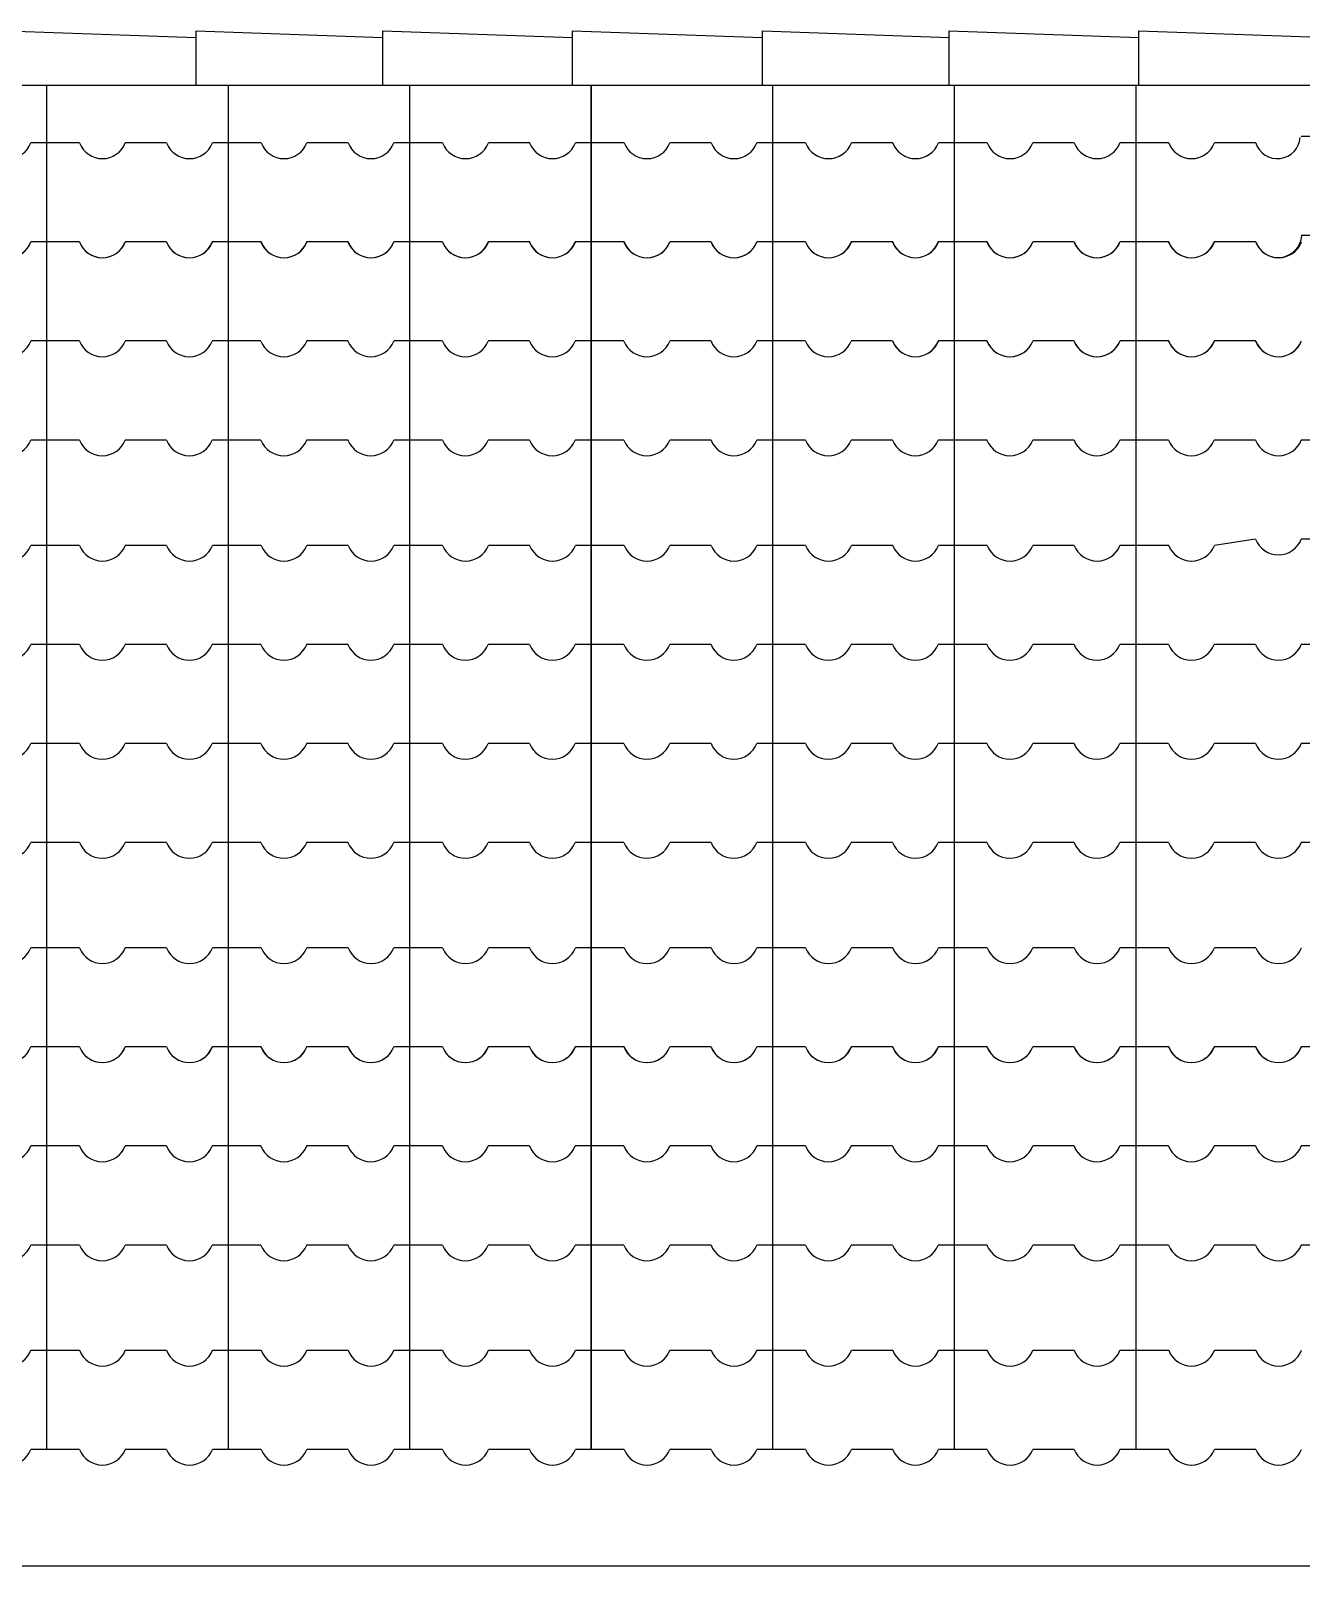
# Model space of a CAD drawing. Extents: x 359 to 444.1, y -24.8 to 1.
# Drawn here: x 410.798 to 412.338, y -20.991 to -19.131 of the extents above; entities that cross this region are included whole.
import ezdxf

# ---------------------------------------------------------------- set-up
doc = ezdxf.new("R2010")
doc.units = 0
doc.header["$LTSCALE"] = 20
for name, color, linetype in [('CORTE', 244, 'CONTINUOUS'), ('JANELA', 5, 'CONTINUOUS'), ('VISTAL', 30, 'CONTINUOUS'), ('VISTAP', 244, 'CONTINUOUS')]:
    doc.layers.add(name, color=color, linetype=linetype)

msp = doc.modelspace()

# ---------------------------------------------------------------- linework, layer by layer
at = {"layer": 'CORTE', "color": 1, "linetype": 'CONTINUOUS'}
for p, q in [((410.8168, -19.1971), (410.8168, -19.3869)), ((411.0368, -19.1971), (411.0368, -19.3869)), ((411.2568, -19.1971), (411.2568, -19.3869)), ((411.4768, -19.1971), (411.4768, -19.3869)), ((411.6968, -19.1971), (411.6968, -19.3869)), ((411.9168, -19.1971), (411.9168, -19.6269)), ((412.1368, -19.1971), (412.1368, -19.6269)), ((412.1368, -19.1971), (412.1368, -19.6269)), ((410.817, -19.2669), (410.7977, -19.2669)), ((410.8568, -19.2669), (410.817, -19.2669)), ((410.9623, -19.2669), (410.9122, -19.2669)), ((411.037, -19.2669), (411.0177, -19.2669)), ((411.037, -19.2669), (411.0177, -19.2669)), ((411.0768, -19.2669), (411.037, -19.2669)), ((411.0768, -19.2669), (411.037, -19.2669)), ((411.1823, -19.2669), (411.1322, -19.2669)), ((411.257, -19.2669), (411.2377, -19.2669)), ((411.2968, -19.2669), (411.257, -19.2669)), ((411.4023, -19.2669), (411.3522, -19.2669)), ((411.477, -19.2669), (411.4577, -19.2669)), ((411.5168, -19.2669), (411.477, -19.2669)), ((411.5168, -19.2669), (411.477, -19.2669)), ((411.5168, -19.2669), (411.477, -19.2669)), ((411.6223, -19.2669), (411.5722, -19.2669)), ((411.697, -19.2669), (411.6777, -19.2669)), ((411.7368, -19.2669), (411.697, -19.2669)), ((411.8423, -19.2669), (411.7922, -19.2669)), ((411.917, -19.2669), (411.8977, -19.2669)), ((411.9568, -19.2669), (411.917, -19.2669)), ((412.0623, -19.2669), (412.0122, -19.2669)), ((412.137, -19.2669), (412.1177, -19.2669)), ((412.1768, -19.2669), (412.137, -19.2669)), ((412.2823, -19.2669), (412.2322, -19.2669)), ((412.3568, -19.2593), (412.3375, -19.2593)), ((412.3568, -19.3793), (412.3375, -19.3793)), ((410.8168, -19.3869), (410.7975, -19.3869)), ((410.817, -19.3869), (410.7977, -19.3869)), ((410.8566, -19.3869), (410.8168, -19.3869)), ((410.8168, -19.3869), (410.8168, -19.8745)), ((410.8568, -19.3869), (410.817, -19.3869)), ((410.9622, -19.3869), (410.912, -19.3869)), ((410.9623, -19.3869), (410.9122, -19.3869)), ((411.0368, -19.3869), (411.0175, -19.3869)), ((411.0368, -19.3869), (411.0175, -19.3869)), ((411.037, -19.3869), (411.0177, -19.3869)), ((411.037, -19.3869), (411.0177, -19.3869)), ((411.0766, -19.3869), (411.0368, -19.3869)), ((411.0766, -19.3869), (411.0368, -19.3869)), ((411.0368, -19.3869), (411.0368, -19.8745)), ((411.0368, -19.3869), (411.0368, -19.8745)), ((411.0768, -19.3869), (411.037, -19.3869)), ((411.0768, -19.3869), (411.037, -19.3869)), ((411.1822, -19.3869), (411.132, -19.3869)), ((411.1823, -19.3869), (411.1322, -19.3869)), ((411.2568, -19.3869), (411.2375, -19.3869)), ((411.257, -19.3869), (411.2377, -19.3869)), ((411.2966, -19.3869), (411.2568, -19.3869)), ((411.2568, -19.3869), (411.2568, -19.8745)), ((411.2968, -19.3869), (411.257, -19.3869)), ((411.4022, -19.3869), (411.352, -19.3869)), ((411.4023, -19.3869), (411.3522, -19.3869)), ((411.4768, -19.3869), (411.4575, -19.3869)), ((411.477, -19.3869), (411.4577, -19.3869)), ((411.5166, -19.3869), (411.4768, -19.3869)), ((411.5168, -19.3869), (411.4768, -19.3869)), ((411.4768, -19.3869), (411.4768, -19.7469)), ((411.5166, -19.3869), (411.4768, -19.3869)), ((411.5166, -19.3869), (411.4768, -19.3869)), ((411.4768, -19.3869), (411.4768, -19.8745)), ((411.4768, -19.3869), (411.4768, -19.8745)), ((411.4768, -19.3869), (411.4768, -19.8745)), ((411.5168, -19.3869), (411.477, -19.3869)), ((411.5168, -19.3869), (411.477, -19.3869)), ((411.6222, -19.3869), (411.572, -19.3869)), ((411.6223, -19.3869), (411.5722, -19.3869)), ((411.6968, -19.3869), (411.6775, -19.3869)), ((411.697, -19.3869), (411.6777, -19.3869)), ((411.7366, -19.3869), (411.6968, -19.3869)), ((411.6968, -19.3869), (411.6968, -19.8745)), ((411.7368, -19.3869), (411.697, -19.3869)), ((411.8422, -19.3869), (411.792, -19.3869)), ((411.8423, -19.3869), (411.7922, -19.3869)), ((411.9168, -19.3869), (411.8975, -19.3869)), ((411.917, -19.3869), (411.8977, -19.3869)), ((411.9566, -19.3869), (411.9168, -19.3869)), ((411.9168, -19.3869), (411.9168, -19.8745)), ((411.9568, -19.3869), (411.917, -19.3869)), ((412.0622, -19.3869), (412.012, -19.3869)), ((412.0623, -19.3869), (412.0122, -19.3869)), ((412.1368, -19.3869), (412.1175, -19.3869)), ((412.137, -19.3869), (412.1177, -19.3869)), ((412.1766, -19.3869), (412.1368, -19.3869)), ((412.1368, -19.3869), (412.1368, -19.8745)), ((412.1768, -19.3869), (412.137, -19.3869)), ((412.2822, -19.3869), (412.232, -19.3869)), ((412.2823, -19.3869), (412.2322, -19.3869)), ((410.8168, -19.5069), (410.7975, -19.5069)), ((410.8566, -19.5069), (410.8168, -19.5069)), ((410.9622, -19.5069), (410.912, -19.5069)), ((411.0368, -19.5069), (411.0175, -19.5069)), ((411.0368, -19.5069), (411.0175, -19.5069)), ((411.0766, -19.5069), (411.0368, -19.5069)), ((411.0766, -19.5069), (411.0368, -19.5069)), ((411.1822, -19.5069), (411.132, -19.5069)), ((411.2568, -19.5069), (411.2375, -19.5069)), ((411.2966, -19.5069), (411.2568, -19.5069)), ((411.4022, -19.5069), (411.352, -19.5069)), ((411.4768, -19.5069), (411.4575, -19.5069)), ((411.5166, -19.5069), (411.4768, -19.5069)), ((411.5166, -19.5069), (411.4768, -19.5069)), ((411.6222, -19.5069), (411.572, -19.5069)), ((411.6968, -19.5069), (411.6775, -19.5069)), ((411.7366, -19.5069), (411.6968, -19.5069)), ((411.8422, -19.5069), (411.792, -19.5069)), ((411.9168, -19.5069), (411.8975, -19.5069)), ((411.917, -19.5069), (411.8977, -19.5069)), ((411.9566, -19.5069), (411.9168, -19.5069)), ((411.9568, -19.5069), (411.917, -19.5069)), ((412.0622, -19.5069), (412.012, -19.5069)), ((412.0623, -19.5069), (412.0122, -19.5069)), ((412.1368, -19.5069), (412.1175, -19.5069)), ((412.137, -19.5069), (412.1177, -19.5069)), ((412.137, -19.5069), (412.1177, -19.5069)), ((412.1766, -19.5069), (412.1368, -19.5069)), ((412.1768, -19.5069), (412.137, -19.5069)), ((412.1768, -19.5069), (412.137, -19.5069)), ((412.2822, -19.5069), (412.232, -19.5069)), ((412.2823, -19.5069), (412.2322, -19.5069)), ((410.8168, -19.6269), (410.7975, -19.6269)), ((410.8566, -19.6269), (410.8168, -19.6269)), ((410.9622, -19.6269), (410.912, -19.6269)), ((411.0368, -19.6269), (411.0175, -19.6269)), ((411.0368, -19.6269), (411.0175, -19.6269)), ((411.0766, -19.6269), (411.0368, -19.6269)), ((411.0766, -19.6269), (411.0368, -19.6269)), ((411.1822, -19.6269), (411.132, -19.6269)), ((411.2568, -19.6269), (411.2375, -19.6269)), ((411.2966, -19.6269), (411.2568, -19.6269)), ((411.4022, -19.6269), (411.352, -19.6269)), ((411.4768, -19.6269), (411.4575, -19.6269)), ((411.5166, -19.6269), (411.4768, -19.6269)), ((411.5166, -19.6269), (411.4768, -19.6269)), ((411.6222, -19.6269), (411.572, -19.6269)), ((411.6968, -19.6269), (411.6775, -19.6269)), ((411.7366, -19.6269), (411.6968, -19.6269)), ((411.8422, -19.6269), (411.792, -19.6269)), ((411.9168, -19.6269), (411.8975, -19.6269)), ((411.9168, -19.6269), (411.8975, -19.6269)), ((411.9168, -19.6269), (411.8975, -19.6269)), ((411.9566, -19.6269), (411.9168, -19.6269)), ((411.9566, -19.6269), (411.9168, -19.6269)), ((411.9566, -19.6269), (411.9168, -19.6269)), ((412.0622, -19.6269), (412.012, -19.6269)), ((412.0622, -19.6269), (412.012, -19.6269)), ((412.0622, -19.6269), (412.012, -19.6269)), ((412.1368, -19.6269), (412.1175, -19.6269)), ((412.1368, -19.6269), (412.1175, -19.6269)), ((412.1368, -19.6269), (412.1175, -19.6269)), ((412.1368, -19.6269), (412.1175, -19.6269)), ((412.1368, -19.6269), (412.1175, -19.6269)), ((412.1766, -19.6269), (412.1368, -19.6269)), ((412.1766, -19.6269), (412.1368, -19.6269)), ((412.1766, -19.6269), (412.1368, -19.6269)), ((412.1766, -19.6269), (412.1368, -19.6269)), ((412.1766, -19.6269), (412.1368, -19.6269)), ((412.2822, -19.6269), (412.232, -19.6269)), ((412.2822, -19.6269), (412.232, -19.6269)), ((412.2822, -19.6269), (412.232, -19.6269)), ((412.3568, -19.6269), (412.3375, -19.6269)), ((412.3568, -19.6269), (412.3375, -19.6269)), ((411.9168, -19.6427), (411.9168, -20.3622)), ((412.1368, -19.641), (412.1368, -20.3622)), ((410.817, -19.7545), (410.7977, -19.7545)), ((410.8168, -19.7491), (410.8168, -20.3622)), ((410.8568, -19.7545), (410.817, -19.7545)), ((410.9623, -19.7545), (410.9122, -19.7545)), ((411.037, -19.7545), (411.0177, -19.7545)), ((411.037, -19.7545), (411.0177, -19.7545)), ((411.0768, -19.7545), (411.037, -19.7545)), ((411.0768, -19.7545), (411.037, -19.7545)), ((411.1823, -19.7545), (411.1322, -19.7545)), ((411.257, -19.7545), (411.2377, -19.7545)), ((411.2568, -19.7491), (411.2568, -20.3622)), ((411.2968, -19.7545), (411.257, -19.7545)), ((411.4023, -19.7545), (411.3522, -19.7545)), ((411.477, -19.7545), (411.4577, -19.7545)), ((411.5168, -19.7545), (411.477, -19.7545)), ((411.5168, -19.7545), (411.477, -19.7545)), ((411.6223, -19.7545), (411.5722, -19.7545)), ((411.697, -19.7545), (411.6777, -19.7545)), ((411.6968, -19.7527), (411.6968, -20.3622)), ((411.7368, -19.7545), (411.697, -19.7545)), ((411.8423, -19.7545), (411.7922, -19.7545)), ((411.917, -19.7545), (411.8977, -19.7545)), ((411.9568, -19.7545), (411.917, -19.7545)), ((412.0623, -19.7545), (412.0122, -19.7545)), ((412.137, -19.7545), (412.1177, -19.7545)), ((412.1768, -19.7545), (412.137, -19.7545)), ((412.3568, -19.7469), (412.3375, -19.7469)), ((411.0368, -19.8573), (411.0368, -20.3622)), ((411.4768, -19.8573), (411.4768, -20.3622)), ((411.4768, -19.8625), (411.4768, -20.2345)), ((410.8168, -19.8745), (410.7975, -19.8745)), ((410.8168, -19.8745), (410.7975, -19.8745)), ((410.8566, -19.8745), (410.8168, -19.8745)), ((410.8566, -19.8745), (410.8168, -19.8745)), ((410.9622, -19.8745), (410.912, -19.8745)), ((410.9622, -19.8745), (410.912, -19.8745)), ((411.0368, -19.8745), (411.0175, -19.8745)), ((411.0368, -19.8745), (411.0175, -19.8745)), ((411.0368, -19.8745), (411.0175, -19.8745)), ((411.0368, -19.8745), (411.0175, -19.8745)), ((411.0766, -19.8745), (411.0368, -19.8745)), ((411.0766, -19.8745), (411.0368, -19.8745)), ((411.0766, -19.8745), (411.0368, -19.8745)), ((411.0766, -19.8745), (411.0368, -19.8745)), ((411.1822, -19.8745), (411.132, -19.8745)), ((411.1822, -19.8745), (411.132, -19.8745)), ((411.2568, -19.8745), (411.2375, -19.8745)), ((411.2568, -19.8745), (411.2375, -19.8745)), ((411.2966, -19.8745), (411.2568, -19.8745)), ((411.2966, -19.8745), (411.2568, -19.8745)), ((411.4022, -19.8745), (411.352, -19.8745)), ((411.4022, -19.8745), (411.352, -19.8745)), ((411.4768, -19.8745), (411.4575, -19.8745)), ((411.4768, -19.8745), (411.4575, -19.8745)), ((411.5166, -19.8745), (411.4768, -19.8745)), ((411.5166, -19.8745), (411.4768, -19.8745)), ((411.4768, -19.8745), (411.4768, -20.3622)), ((411.5166, -19.8745), (411.4768, -19.8745)), ((411.5166, -19.8745), (411.4768, -19.8745)), ((411.5166, -19.8745), (411.4768, -19.8745)), ((411.5166, -19.8745), (411.4768, -19.8745)), ((411.6222, -19.8745), (411.572, -19.8745)), ((411.6222, -19.8745), (411.572, -19.8745)), ((411.6968, -19.8745), (411.6775, -19.8745)), ((411.6968, -19.8745), (411.6775, -19.8745)), ((411.7366, -19.8745), (411.6968, -19.8745)), ((411.7366, -19.8745), (411.6968, -19.8745)), ((411.8422, -19.8745), (411.792, -19.8745)), ((411.8422, -19.8745), (411.792, -19.8745)), ((411.9168, -19.8745), (411.8975, -19.8745)), ((411.9168, -19.8745), (411.8975, -19.8745)), ((411.9566, -19.8745), (411.9168, -19.8745)), ((411.9566, -19.8745), (411.9168, -19.8745)), ((412.0622, -19.8745), (412.012, -19.8745)), ((412.0622, -19.8745), (412.012, -19.8745)), ((412.1368, -19.8745), (412.1175, -19.8745)), ((412.1368, -19.8745), (412.1175, -19.8745)), ((412.1766, -19.8745), (412.1368, -19.8745)), ((412.1766, -19.8745), (412.1368, -19.8745)), ((412.2822, -19.8745), (412.232, -19.8745)), ((412.2822, -19.8745), (412.232, -19.8745)), ((412.3568, -19.8745), (412.3375, -19.8745)), ((412.3568, -19.8745), (412.3375, -19.8745)), ((410.8168, -19.9945), (410.7975, -19.9945)), ((410.8566, -19.9945), (410.8168, -19.9945)), ((410.9622, -19.9945), (410.912, -19.9945)), ((411.0368, -19.9945), (411.0175, -19.9945)), ((411.0368, -19.9945), (411.0175, -19.9945)), ((411.0766, -19.9945), (411.0368, -19.9945)), ((411.0766, -19.9945), (411.0368, -19.9945)), ((411.1822, -19.9945), (411.132, -19.9945)), ((411.2568, -19.9945), (411.2375, -19.9945)), ((411.2966, -19.9945), (411.2568, -19.9945)), ((411.4022, -19.9945), (411.352, -19.9945)), ((411.4768, -19.9945), (411.4575, -19.9945)), ((411.5166, -19.9945), (411.4768, -19.9945)), ((411.5166, -19.9945), (411.4768, -19.9945)), ((411.5166, -19.9945), (411.4768, -19.9945)), ((411.6222, -19.9945), (411.572, -19.9945)), ((411.6968, -19.9945), (411.6775, -19.9945)), ((411.7366, -19.9945), (411.6968, -19.9945)), ((411.8422, -19.9945), (411.792, -19.9945)), ((411.9168, -19.9945), (411.8975, -19.9945)), ((411.9566, -19.9945), (411.9168, -19.9945)), ((412.0622, -19.9945), (412.012, -19.9945)), ((412.1368, -19.9945), (412.1175, -19.9945)), ((412.1766, -19.9945), (412.1368, -19.9945)), ((412.2822, -19.9945), (412.232, -19.9945)), ((412.3568, -19.9945), (412.3375, -19.9945)), ((410.8168, -20.1145), (410.7975, -20.1145)), ((410.8566, -20.1145), (410.8168, -20.1145)), ((410.9622, -20.1145), (410.912, -20.1145)), ((411.0368, -20.1145), (411.0175, -20.1145)), ((411.0368, -20.1145), (411.0175, -20.1145)), ((411.0766, -20.1145), (411.0368, -20.1145)), ((411.0766, -20.1145), (411.0368, -20.1145)), ((411.1822, -20.1145), (411.132, -20.1145)), ((411.2568, -20.1145), (411.2375, -20.1145)), ((411.2966, -20.1145), (411.2568, -20.1145)), ((411.4022, -20.1145), (411.352, -20.1145)), ((411.4768, -20.1145), (411.4575, -20.1145)), ((411.5166, -20.1145), (411.4768, -20.1145)), ((411.5166, -20.1145), (411.4768, -20.1145)), ((411.5166, -20.1145), (411.4768, -20.1145)), ((411.6222, -20.1145), (411.572, -20.1145)), ((411.6968, -20.1145), (411.6775, -20.1145)), ((411.7366, -20.1145), (411.6968, -20.1145)), ((411.8422, -20.1145), (411.792, -20.1145)), ((411.9168, -20.1145), (411.8975, -20.1145)), ((411.9566, -20.1145), (411.9168, -20.1145)), ((412.0622, -20.1145), (412.012, -20.1145)), ((412.1368, -20.1145), (412.1175, -20.1145)), ((412.1766, -20.1145), (412.1368, -20.1145)), ((412.2822, -20.1145), (412.232, -20.1145)), ((412.3568, -20.1145), (412.3375, -20.1145)), ((410.817, -20.2422), (410.7977, -20.2422)), ((410.8568, -20.2422), (410.817, -20.2422)), ((410.9623, -20.2422), (410.9122, -20.2422)), ((411.037, -20.2422), (411.0177, -20.2422)), ((411.037, -20.2422), (411.0177, -20.2422)), ((411.0768, -20.2422), (411.037, -20.2422)), ((411.0768, -20.2422), (411.037, -20.2422)), ((411.1823, -20.2422), (411.1322, -20.2422)), ((411.257, -20.2422), (411.2377, -20.2422)), ((411.2968, -20.2422), (411.257, -20.2422)), ((411.4023, -20.2422), (411.3522, -20.2422)), ((411.477, -20.2422), (411.4577, -20.2422)), ((411.5168, -20.2422), (411.477, -20.2422)), ((411.5168, -20.2422), (411.477, -20.2422)), ((411.5168, -20.2422), (411.477, -20.2422)), ((411.6223, -20.2422), (411.5722, -20.2422)), ((411.697, -20.2422), (411.6777, -20.2422)), ((411.7368, -20.2422), (411.697, -20.2422)), ((411.8423, -20.2422), (411.7922, -20.2422)), ((411.917, -20.2422), (411.8977, -20.2422)), ((411.9568, -20.2422), (411.917, -20.2422)), ((412.0623, -20.2422), (412.0122, -20.2422)), ((412.137, -20.2422), (412.1177, -20.2422)), ((412.1768, -20.2422), (412.137, -20.2422)), ((412.2823, -20.2422), (412.2322, -20.2422)), ((410.8168, -20.3622), (410.7975, -20.3622)), ((410.817, -20.3622), (410.7977, -20.3622)), ((410.8168, -20.3622), (410.8168, -20.8498)), ((410.8566, -20.3622), (410.8168, -20.3622)), ((410.8568, -20.3622), (410.817, -20.3622)), ((410.9622, -20.3622), (410.912, -20.3622)), ((410.9623, -20.3622), (410.9122, -20.3622)), ((411.0368, -20.3622), (411.0175, -20.3622)), ((411.0368, -20.3622), (411.0175, -20.3622)), ((411.037, -20.3622), (411.0177, -20.3622)), ((411.037, -20.3622), (411.0177, -20.3622)), ((411.0766, -20.3622), (411.0368, -20.3622)), ((411.0368, -20.3622), (411.0368, -20.8498)), ((411.0368, -20.3622), (411.0368, -20.8498)), ((411.0766, -20.3622), (411.0368, -20.3622)), ((411.0768, -20.3622), (411.037, -20.3622)), ((411.0768, -20.3622), (411.037, -20.3622)), ((411.1822, -20.3622), (411.132, -20.3622)), ((411.1823, -20.3622), (411.1322, -20.3622)), ((411.2568, -20.3622), (411.2375, -20.3622)), ((411.257, -20.3622), (411.2377, -20.3622)), ((411.2568, -20.3622), (411.2568, -20.8498)), ((411.2966, -20.3622), (411.2568, -20.3622)), ((411.2968, -20.3622), (411.257, -20.3622)), ((411.4022, -20.3622), (411.352, -20.3622)), ((411.4023, -20.3622), (411.3522, -20.3622)), ((411.4768, -20.3622), (411.4575, -20.3622)), ((411.477, -20.3622), (411.4577, -20.3622)), ((411.4768, -20.3622), (411.4768, -20.8498)), ((411.5166, -20.3622), (411.4768, -20.3622)), ((411.5166, -20.3622), (411.4768, -20.3622)), ((411.4768, -20.3622), (411.4768, -20.7222)), ((411.4768, -20.3622), (411.4768, -20.8498)), ((411.5168, -20.3622), (411.4768, -20.3622)), ((411.5166, -20.3622), (411.4768, -20.3622)), ((411.4768, -20.3622), (411.4768, -20.8498)), ((411.5168, -20.3622), (411.477, -20.3622)), ((411.5168, -20.3622), (411.477, -20.3622)), ((411.6222, -20.3622), (411.572, -20.3622)), ((411.6223, -20.3622), (411.5722, -20.3622)), ((411.6968, -20.3622), (411.6775, -20.3622)), ((411.697, -20.3622), (411.6777, -20.3622)), ((411.6968, -20.3622), (411.6968, -20.8498)), ((411.7366, -20.3622), (411.6968, -20.3622)), ((411.7368, -20.3622), (411.697, -20.3622)), ((411.8422, -20.3622), (411.792, -20.3622)), ((411.8423, -20.3622), (411.7922, -20.3622)), ((411.9168, -20.3622), (411.8975, -20.3622)), ((411.917, -20.3622), (411.8977, -20.3622)), ((411.9566, -20.3622), (411.9168, -20.3622)), ((411.9168, -20.3622), (411.9168, -20.8498)), ((411.9568, -20.3622), (411.917, -20.3622)), ((412.0622, -20.3622), (412.012, -20.3622)), ((412.0623, -20.3622), (412.0122, -20.3622)), ((412.1368, -20.3622), (412.1175, -20.3622)), ((412.137, -20.3622), (412.1177, -20.3622)), ((412.1766, -20.3622), (412.1368, -20.3622)), ((412.1368, -20.3622), (412.1368, -20.8498)), ((412.1768, -20.3622), (412.137, -20.3622)), ((412.2822, -20.3622), (412.232, -20.3622)), ((412.2823, -20.3622), (412.2322, -20.3622)), ((412.3568, -20.3622), (412.3375, -20.3622)), ((410.8168, -20.4822), (410.7975, -20.4822)), ((410.8566, -20.4822), (410.8168, -20.4822)), ((410.9622, -20.4822), (410.912, -20.4822)), ((411.0368, -20.4822), (411.0175, -20.4822)), ((411.0368, -20.4822), (411.0175, -20.4822)), ((411.0766, -20.4822), (411.0368, -20.4822)), ((411.0766, -20.4822), (411.0368, -20.4822)), ((411.1822, -20.4822), (411.132, -20.4822)), ((411.2568, -20.4822), (411.2375, -20.4822)), ((411.2966, -20.4822), (411.2568, -20.4822)), ((411.4022, -20.4822), (411.352, -20.4822)), ((411.4768, -20.4822), (411.4575, -20.4822)), ((411.5166, -20.4822), (411.4768, -20.4822)), ((411.5166, -20.4822), (411.4768, -20.4822)), ((411.6222, -20.4822), (411.572, -20.4822)), ((411.6968, -20.4822), (411.6775, -20.4822)), ((411.7366, -20.4822), (411.6968, -20.4822)), ((411.8422, -20.4822), (411.792, -20.4822)), ((411.9168, -20.4822), (411.8975, -20.4822)), ((411.9566, -20.4822), (411.9168, -20.4822)), ((412.0622, -20.4822), (412.012, -20.4822)), ((412.1368, -20.4822), (412.1175, -20.4822)), ((412.1766, -20.4822), (412.1368, -20.4822)), ((412.2822, -20.4822), (412.232, -20.4822)), ((412.3568, -20.4822), (412.3375, -20.4822)), ((410.8168, -20.6022), (410.7975, -20.6022)), ((410.8566, -20.6022), (410.8168, -20.6022)), ((410.9622, -20.6022), (410.912, -20.6022)), ((411.0368, -20.6022), (411.0175, -20.6022)), ((411.0368, -20.6022), (411.0175, -20.6022)), ((411.0766, -20.6022), (411.0368, -20.6022)), ((411.0766, -20.6022), (411.0368, -20.6022)), ((411.1822, -20.6022), (411.132, -20.6022)), ((411.2568, -20.6022), (411.2375, -20.6022)), ((411.2966, -20.6022), (411.2568, -20.6022)), ((411.4022, -20.6022), (411.352, -20.6022)), ((411.4768, -20.6022), (411.4575, -20.6022)), ((411.5166, -20.6022), (411.4768, -20.6022)), ((411.5166, -20.6022), (411.4768, -20.6022)), ((411.6222, -20.6022), (411.572, -20.6022)), ((411.6968, -20.6022), (411.6775, -20.6022)), ((411.7366, -20.6022), (411.6968, -20.6022)), ((411.8422, -20.6022), (411.792, -20.6022)), ((411.9168, -20.6022), (411.8975, -20.6022)), ((411.9566, -20.6022), (411.9168, -20.6022)), ((412.0622, -20.6022), (412.012, -20.6022)), ((412.1368, -20.6022), (412.1175, -20.6022)), ((412.1766, -20.6022), (412.1368, -20.6022)), ((412.2822, -20.6022), (412.232, -20.6022)), ((412.3568, -20.6022), (412.3375, -20.6022)), ((410.817, -20.7298), (410.7977, -20.7298)), ((410.8568, -20.7298), (410.817, -20.7298)), ((410.9623, -20.7298), (410.9122, -20.7298)), ((411.037, -20.7298), (411.0177, -20.7298)), ((411.037, -20.7298), (411.0177, -20.7298)), ((411.0768, -20.7298), (411.037, -20.7298)), ((411.0768, -20.7298), (411.037, -20.7298)), ((411.1823, -20.7298), (411.1322, -20.7298)), ((411.257, -20.7298), (411.2377, -20.7298)), ((411.2968, -20.7298), (411.257, -20.7298)), ((411.4023, -20.7298), (411.3522, -20.7298)), ((411.477, -20.7298), (411.4577, -20.7298)), ((411.5168, -20.7298), (411.477, -20.7298)), ((411.5168, -20.7298), (411.477, -20.7298)), ((411.6223, -20.7298), (411.5722, -20.7298)), ((411.697, -20.7298), (411.6777, -20.7298)), ((411.7368, -20.7298), (411.697, -20.7298)), ((411.8423, -20.7298), (411.7922, -20.7298)), ((411.917, -20.7298), (411.8977, -20.7298)), ((411.9568, -20.7298), (411.917, -20.7298)), ((412.0623, -20.7298), (412.0122, -20.7298)), ((412.137, -20.7298), (412.1177, -20.7298)), ((412.1768, -20.7298), (412.137, -20.7298)), ((412.2823, -20.7298), (412.2322, -20.7298)), ((410.817, -20.8498), (410.7977, -20.8498)), ((410.8568, -20.8498), (410.817, -20.8498)), ((410.9623, -20.8498), (410.9122, -20.8498)), ((411.037, -20.8498), (411.0177, -20.8498)), ((411.037, -20.8498), (411.0177, -20.8498)), ((411.0768, -20.8498), (411.037, -20.8498)), ((411.0768, -20.8498), (411.037, -20.8498)), ((411.1823, -20.8498), (411.1322, -20.8498)), ((411.257, -20.8498), (411.2377, -20.8498)), ((411.2968, -20.8498), (411.257, -20.8498)), ((411.4023, -20.8498), (411.3522, -20.8498)), ((411.477, -20.8498), (411.4577, -20.8498)), ((411.5168, -20.8498), (411.4768, -20.8498)), ((411.5168, -20.8498), (411.477, -20.8498)), ((411.6223, -20.8498), (411.5722, -20.8498)), ((411.697, -20.8498), (411.6777, -20.8498)), ((411.7368, -20.8498), (411.697, -20.8498)), ((411.8423, -20.8498), (411.7922, -20.8498)), ((411.917, -20.8498), (411.8977, -20.8498)), ((411.9568, -20.8498), (411.917, -20.8498)), ((412.0623, -20.8498), (412.0122, -20.8498)), ((412.137, -20.8498), (412.1177, -20.8498)), ((412.1768, -20.8498), (412.137, -20.8498)), ((412.2823, -20.8498), (412.2322, -20.8498))]:
    msp.add_line(p, q, dxfattribs=at)
for centre, radius, start, end in [((410.77, -19.2563), 0.0297, 201.0517, 338.9483), ((410.8845, -19.2563), 0.0297, 201.0517, 338.9483), ((410.99, -19.2563), 0.0297, 201.0517, 338.9483), ((410.99, -19.2563), 0.0297, 201.0517, 338.9483), ((411.1045, -19.2563), 0.0297, 201.0517, 338.9483), ((411.21, -19.2563), 0.0297, 201.0517, 338.9483), ((411.3245, -19.2563), 0.0297, 201.0517, 338.9483), ((411.43, -19.2563), 0.0297, 201.0517, 338.9483), ((411.5445, -19.2563), 0.0297, 201.0517, 338.9483), ((411.65, -19.2563), 0.0297, 201.0517, 338.9483), ((411.7645, -19.2563), 0.0297, 201.0517, 338.9483), ((411.87, -19.2563), 0.0297, 201.0517, 338.9483), ((411.9845, -19.2563), 0.0297, 201.0517, 338.9483), ((412.09, -19.2563), 0.0297, 201.0517, 338.9483), ((412.2045, -19.2563), 0.0297, 201.0517, 338.9483), ((412.3086, -19.2583), 0.0277, 198.1442, 355.9472), ((412.3093, -19.377), 0.0289, 200.0673, 355.3256), ((410.7698, -19.3763), 0.0297, 201.0517, 338.9483), ((410.77, -19.3763), 0.0297, 201.0517, 338.9483), ((410.8843, -19.3763), 0.0297, 201.0517, 338.9483), ((410.8845, -19.3763), 0.0297, 201.0517, 338.9483), ((410.9898, -19.3763), 0.0297, 201.0517, 338.9483), ((410.9898, -19.3763), 0.0297, 201.0517, 338.9483), ((410.99, -19.3763), 0.0297, 201.0517, 338.9483), ((410.99, -19.3763), 0.0297, 201.0517, 338.9483), ((411.1043, -19.3763), 0.0297, 201.0517, 338.9483), ((411.1045, -19.3763), 0.0297, 201.0517, 338.9483), ((411.2098, -19.3763), 0.0297, 201.0517, 338.9483), ((411.21, -19.3763), 0.0297, 201.0517, 338.9483), ((411.3243, -19.3763), 0.0297, 201.0517, 338.9483), ((411.3245, -19.3763), 0.0297, 201.0517, 338.9483), ((411.4298, -19.3763), 0.0297, 201.0517, 338.9483), ((411.43, -19.3763), 0.0297, 201.0517, 338.9483), ((411.5443, -19.3763), 0.0297, 201.0517, 338.9483), ((411.5445, -19.3763), 0.0297, 201.0517, 338.9483), ((411.6498, -19.3763), 0.0297, 201.0517, 338.9483), ((411.65, -19.3763), 0.0297, 201.0517, 338.9483), ((411.7643, -19.3763), 0.0297, 201.0517, 338.9483), ((411.7645, -19.3763), 0.0297, 201.0517, 338.9483), ((411.8698, -19.3763), 0.0297, 201.0517, 338.9483), ((411.87, -19.3763), 0.0297, 201.0517, 338.9483), ((411.9843, -19.3763), 0.0297, 201.0517, 338.9483), ((411.9845, -19.3763), 0.0297, 201.0517, 338.9483), ((412.0898, -19.3763), 0.0297, 201.0517, 338.9483), ((412.09, -19.3763), 0.0297, 201.0517, 338.9483), ((412.2043, -19.3763), 0.0297, 201.0517, 338.9483), ((412.2045, -19.3763), 0.0297, 201.0517, 338.9483), ((412.31, -19.3763), 0.0297, 201.0517, 338.9483), ((410.7698, -19.4963), 0.0297, 201.0517, 338.9483), ((410.8843, -19.4963), 0.0297, 201.0517, 338.9483), ((410.9898, -19.4963), 0.0297, 201.0517, 338.9483), ((410.9898, -19.4963), 0.0297, 201.0517, 338.9483), ((411.1043, -19.4963), 0.0297, 201.0517, 338.9483), ((411.2098, -19.4963), 0.0297, 201.0517, 338.9483), ((411.3243, -19.4963), 0.0297, 201.0517, 338.9483), ((411.4298, -19.4963), 0.0297, 201.0517, 338.9483), ((411.5443, -19.4963), 0.0297, 201.0517, 338.9483), ((411.6498, -19.4963), 0.0297, 201.0517, 338.9483), ((411.7643, -19.4963), 0.0297, 201.0517, 338.9483), ((411.8698, -19.4963), 0.0297, 201.0517, 338.9483), ((411.87, -19.4963), 0.0297, 201.0517, 338.9483), ((411.9843, -19.4963), 0.0297, 201.0517, 338.9483), ((411.9845, -19.4963), 0.0297, 201.0517, 338.9483), ((412.0898, -19.4963), 0.0297, 201.0517, 338.9483), ((412.09, -19.4963), 0.0297, 201.0517, 338.9483), ((412.09, -19.4963), 0.0297, 201.0517, 338.9483), ((412.2043, -19.4963), 0.0297, 201.0517, 338.9483), ((412.2045, -19.4963), 0.0297, 201.0517, 338.9483), ((412.3098, -19.4963), 0.0297, 201.0517, 338.9483), ((412.31, -19.4963), 0.0297, 201.0517, 338.9483), ((410.7698, -19.6163), 0.0297, 201.0517, 338.9483), ((410.8843, -19.6163), 0.0297, 201.0517, 338.9483), ((410.9898, -19.6163), 0.0297, 201.0517, 338.9483), ((410.9898, -19.6163), 0.0297, 201.0517, 338.9483), ((411.1043, -19.6163), 0.0297, 201.0517, 338.9483), ((411.2098, -19.6163), 0.0297, 201.0517, 338.9483), ((411.3243, -19.6163), 0.0297, 201.0517, 338.9483), ((411.4298, -19.6163), 0.0297, 201.0517, 338.9483), ((411.5443, -19.6163), 0.0297, 201.0517, 338.9483), ((411.6498, -19.6163), 0.0297, 201.0517, 338.9483), ((411.7643, -19.6163), 0.0297, 201.0517, 338.9483), ((411.8698, -19.6163), 0.0297, 201.0517, 338.9483), ((411.8698, -19.6163), 0.0297, 201.0517, 338.9483), ((411.8698, -19.6163), 0.0297, 201.0517, 338.9483), ((411.9843, -19.6163), 0.0297, 201.0517, 338.9483), ((411.9843, -19.6163), 0.0297, 201.0517, 338.9483), ((411.9843, -19.6163), 0.0297, 201.0517, 338.9483), ((412.0898, -19.6163), 0.0297, 201.0517, 338.9483), ((412.0898, -19.6163), 0.0297, 201.0517, 338.9483), ((412.0898, -19.6163), 0.0297, 201.0517, 338.9483), ((412.0898, -19.6163), 0.0297, 201.0517, 338.9483), ((412.0898, -19.6163), 0.0297, 201.0517, 338.9483), ((412.2043, -19.6163), 0.0297, 201.0517, 338.9483), ((412.2043, -19.6163), 0.0297, 201.0517, 338.9483), ((412.2043, -19.6163), 0.0297, 201.0517, 338.9483), ((412.3098, -19.6163), 0.0297, 201.0517, 338.9483), ((412.3098, -19.6163), 0.0297, 201.0517, 338.9483), ((412.3098, -19.6163), 0.0297, 201.0517, 338.9483), ((410.77, -19.7439), 0.0297, 201.0517, 338.9483), ((410.8845, -19.7439), 0.0297, 201.0517, 338.9483), ((410.99, -19.7439), 0.0297, 201.0517, 338.9483), ((410.99, -19.7439), 0.0297, 201.0517, 338.9483), ((411.1045, -19.7439), 0.0297, 201.0517, 338.9483), ((411.21, -19.7439), 0.0297, 201.0517, 338.9483), ((411.3245, -19.7439), 0.0297, 201.0517, 338.9483), ((411.43, -19.7439), 0.0297, 201.0517, 338.9483), ((411.5445, -19.7439), 0.0297, 201.0517, 338.9483), ((411.65, -19.7439), 0.0297, 201.0517, 338.9483), ((411.7645, -19.7439), 0.0297, 201.0517, 338.9483), ((411.87, -19.7439), 0.0297, 201.0517, 338.9483), ((411.9845, -19.7439), 0.0297, 201.0517, 338.9483), ((412.09, -19.7439), 0.0297, 201.0517, 338.9483), ((412.2045, -19.7439), 0.0297, 201.0517, 338.9483), ((412.3098, -19.7363), 0.0297, 201.0517, 338.9483), ((410.7698, -19.8639), 0.0297, 201.0517, 338.9483), ((410.7698, -19.8639), 0.0297, 201.0517, 338.9483), ((410.8843, -19.8639), 0.0297, 201.0517, 338.9483), ((410.8843, -19.8639), 0.0297, 201.0517, 338.9483), ((410.9898, -19.8639), 0.0297, 201.0517, 338.9483), ((410.9898, -19.8639), 0.0297, 201.0517, 338.9483), ((410.9898, -19.8639), 0.0297, 201.0517, 338.9483), ((410.9898, -19.8639), 0.0297, 201.0517, 338.9483), ((411.1043, -19.8639), 0.0297, 201.0517, 338.9483), ((411.1043, -19.8639), 0.0297, 201.0517, 338.9483), ((411.2098, -19.8639), 0.0297, 201.0517, 338.9483), ((411.2098, -19.8639), 0.0297, 201.0517, 338.9483), ((411.3243, -19.8639), 0.0297, 201.0517, 338.9483), ((411.3243, -19.8639), 0.0297, 201.0517, 338.9483), ((411.4298, -19.8639), 0.0297, 201.0517, 338.9483), ((411.4298, -19.8639), 0.0297, 201.0517, 338.9483), ((411.5443, -19.8639), 0.0297, 201.0517, 338.9483), ((411.5443, -19.8639), 0.0297, 201.0517, 338.9483), ((411.6498, -19.8639), 0.0297, 201.0517, 338.9483), ((411.6498, -19.8639), 0.0297, 201.0517, 338.9483), ((411.7643, -19.8639), 0.0297, 201.0517, 338.9483), ((411.7643, -19.8639), 0.0297, 201.0517, 338.9483), ((411.8698, -19.8639), 0.0297, 201.0517, 338.9483), ((411.8698, -19.8639), 0.0297, 201.0517, 338.9483), ((411.9843, -19.8639), 0.0297, 201.0517, 338.9483), ((411.9843, -19.8639), 0.0297, 201.0517, 338.9483), ((412.0898, -19.8639), 0.0297, 201.0517, 338.9483), ((412.0898, -19.8639), 0.0297, 201.0517, 338.9483), ((412.2043, -19.8639), 0.0297, 201.0517, 338.9483), ((412.2043, -19.8639), 0.0297, 201.0517, 338.9483), ((412.3098, -19.8639), 0.0297, 201.0517, 338.9483), ((412.3098, -19.8639), 0.0297, 201.0517, 338.9483), ((410.7698, -19.9839), 0.0297, 201.0517, 338.9483), ((410.8843, -19.9839), 0.0297, 201.0517, 338.9483), ((410.9898, -19.9839), 0.0297, 201.0517, 338.9483), ((410.9898, -19.9839), 0.0297, 201.0517, 338.9483), ((411.1043, -19.9839), 0.0297, 201.0517, 338.9483), ((411.2098, -19.9839), 0.0297, 201.0517, 338.9483), ((411.3243, -19.9839), 0.0297, 201.0517, 338.9483), ((411.4298, -19.9839), 0.0297, 201.0517, 338.9483), ((411.5443, -19.9839), 0.0297, 201.0517, 338.9483), ((411.6498, -19.9839), 0.0297, 201.0517, 338.9483), ((411.7643, -19.9839), 0.0297, 201.0517, 338.9483), ((411.8698, -19.9839), 0.0297, 201.0517, 338.9483), ((411.9843, -19.9839), 0.0297, 201.0517, 338.9483), ((412.0898, -19.9839), 0.0297, 201.0517, 338.9483), ((412.2043, -19.9839), 0.0297, 201.0517, 338.9483), ((412.3098, -19.9839), 0.0297, 201.0517, 338.9483), ((410.7698, -20.1039), 0.0297, 201.0517, 338.9483), ((410.8843, -20.1039), 0.0297, 201.0517, 338.9483), ((410.9898, -20.1039), 0.0297, 201.0517, 338.9483), ((410.9898, -20.1039), 0.0297, 201.0517, 338.9483), ((411.1043, -20.1039), 0.0297, 201.0517, 338.9483), ((411.2098, -20.1039), 0.0297, 201.0517, 338.9483), ((411.3243, -20.1039), 0.0297, 201.0517, 338.9483), ((411.4298, -20.1039), 0.0297, 201.0517, 338.9483), ((411.5443, -20.1039), 0.0297, 201.0517, 338.9483), ((411.6498, -20.1039), 0.0297, 201.0517, 338.9483), ((411.7643, -20.1039), 0.0297, 201.0517, 338.9483), ((411.8698, -20.1039), 0.0297, 201.0517, 338.9483), ((411.9843, -20.1039), 0.0297, 201.0517, 338.9483), ((412.0898, -20.1039), 0.0297, 201.0517, 338.9483), ((412.2043, -20.1039), 0.0297, 201.0517, 338.9483), ((412.3098, -20.1039), 0.0297, 201.0517, 338.9483), ((410.77, -20.2315), 0.0297, 201.0517, 338.9483), ((410.8845, -20.2315), 0.0297, 201.0517, 338.9483), ((410.99, -20.2315), 0.0297, 201.0517, 338.9483), ((410.99, -20.2315), 0.0297, 201.0517, 338.9483), ((411.1045, -20.2315), 0.0297, 201.0517, 338.9483), ((411.21, -20.2315), 0.0297, 201.0517, 338.9483), ((411.3245, -20.2315), 0.0297, 201.0517, 338.9483), ((411.43, -20.2315), 0.0297, 201.0517, 338.9483), ((411.5445, -20.2315), 0.0297, 201.0517, 338.9483), ((411.65, -20.2315), 0.0297, 201.0517, 338.9483), ((411.7645, -20.2315), 0.0297, 201.0517, 338.9483), ((411.87, -20.2315), 0.0297, 201.0517, 338.9483), ((411.9845, -20.2315), 0.0297, 201.0517, 338.9483), ((412.09, -20.2315), 0.0297, 201.0517, 338.9483), ((412.2045, -20.2315), 0.0297, 201.0517, 338.9483), ((412.31, -20.2315), 0.0297, 201.0517, 338.9483), ((410.7698, -20.3515), 0.0297, 201.0517, 338.9483), ((410.77, -20.3515), 0.0297, 201.0517, 338.9483), ((410.8843, -20.3515), 0.0297, 201.0517, 338.9483), ((410.8845, -20.3515), 0.0297, 201.0517, 338.9483), ((410.9898, -20.3515), 0.0297, 201.0517, 338.9483), ((410.9898, -20.3515), 0.0297, 201.0517, 338.9483), ((410.99, -20.3515), 0.0297, 201.0517, 338.9483), ((410.99, -20.3515), 0.0297, 201.0517, 338.9483), ((411.1043, -20.3515), 0.0297, 201.0517, 338.9483), ((411.1045, -20.3515), 0.0297, 201.0517, 338.9483), ((411.2098, -20.3515), 0.0297, 201.0517, 338.9483), ((411.21, -20.3515), 0.0297, 201.0517, 338.9483), ((411.3243, -20.3515), 0.0297, 201.0517, 338.9483), ((411.3245, -20.3515), 0.0297, 201.0517, 338.9483), ((411.4298, -20.3515), 0.0297, 201.0517, 338.9483), ((411.43, -20.3515), 0.0297, 201.0517, 338.9483), ((411.5443, -20.3515), 0.0297, 201.0517, 338.9483), ((411.5445, -20.3515), 0.0297, 201.0517, 338.9483), ((411.6498, -20.3515), 0.0297, 201.0517, 338.9483), ((411.65, -20.3515), 0.0297, 201.0517, 338.9483), ((411.7643, -20.3515), 0.0297, 201.0517, 338.9483), ((411.7645, -20.3515), 0.0297, 201.0517, 338.9483), ((411.8698, -20.3515), 0.0297, 201.0517, 338.9483), ((411.87, -20.3515), 0.0297, 201.0517, 338.9483), ((411.9843, -20.3515), 0.0297, 201.0517, 338.9483), ((411.9845, -20.3515), 0.0297, 201.0517, 338.9483), ((412.0898, -20.3515), 0.0297, 201.0517, 338.9483), ((412.09, -20.3515), 0.0297, 201.0517, 338.9483), ((412.2043, -20.3515), 0.0297, 201.0517, 338.9483), ((412.2045, -20.3515), 0.0297, 201.0517, 338.9483), ((412.3098, -20.3515), 0.0297, 201.0517, 338.9483), ((412.31, -20.3515), 0.0297, 201.0517, 338.9483), ((410.7698, -20.4715), 0.0297, 201.0517, 338.9483), ((410.8843, -20.4715), 0.0297, 201.0517, 338.9483), ((410.9898, -20.4715), 0.0297, 201.0517, 338.9483), ((410.9898, -20.4715), 0.0297, 201.0517, 338.9483), ((411.1043, -20.4715), 0.0297, 201.0517, 338.9483), ((411.2098, -20.4715), 0.0297, 201.0517, 338.9483), ((411.3243, -20.4715), 0.0297, 201.0517, 338.9483), ((411.4298, -20.4715), 0.0297, 201.0517, 338.9483), ((411.5443, -20.4715), 0.0297, 201.0517, 338.9483), ((411.6498, -20.4715), 0.0297, 201.0517, 338.9483), ((411.7643, -20.4715), 0.0297, 201.0517, 338.9483), ((411.8698, -20.4715), 0.0297, 201.0517, 338.9483), ((411.9843, -20.4715), 0.0297, 201.0517, 338.9483), ((412.0898, -20.4715), 0.0297, 201.0517, 338.9483), ((412.2043, -20.4715), 0.0297, 201.0517, 338.9483), ((412.3098, -20.4715), 0.0297, 201.0517, 338.9483), ((410.7698, -20.5915), 0.0297, 201.0517, 338.9483), ((410.8843, -20.5915), 0.0297, 201.0517, 338.9483), ((410.9898, -20.5915), 0.0297, 201.0517, 338.9483), ((410.9898, -20.5915), 0.0297, 201.0517, 338.9483), ((411.1043, -20.5915), 0.0297, 201.0517, 338.9483), ((411.2098, -20.5915), 0.0297, 201.0517, 338.9483), ((411.3243, -20.5915), 0.0297, 201.0517, 338.9483), ((411.4298, -20.5915), 0.0297, 201.0517, 338.9483), ((411.5443, -20.5915), 0.0297, 201.0517, 338.9483), ((411.6498, -20.5915), 0.0297, 201.0517, 338.9483), ((411.7643, -20.5915), 0.0297, 201.0517, 338.9483), ((411.8698, -20.5915), 0.0297, 201.0517, 338.9483), ((411.9843, -20.5915), 0.0297, 201.0517, 338.9483), ((412.0898, -20.5915), 0.0297, 201.0517, 338.9483), ((412.2043, -20.5915), 0.0297, 201.0517, 338.9483), ((412.3098, -20.5915), 0.0297, 201.0517, 338.9483), ((410.77, -20.7191), 0.0297, 201.0517, 338.9483), ((410.8845, -20.7191), 0.0297, 201.0517, 338.9483), ((410.99, -20.7191), 0.0297, 201.0517, 338.9483), ((410.99, -20.7191), 0.0297, 201.0517, 338.9483), ((411.1045, -20.7191), 0.0297, 201.0517, 338.9483), ((411.21, -20.7191), 0.0297, 201.0517, 338.9483), ((411.3245, -20.7191), 0.0297, 201.0517, 338.9483), ((411.43, -20.7191), 0.0297, 201.0517, 338.9483), ((411.5445, -20.7191), 0.0297, 201.0517, 338.9483), ((411.65, -20.7191), 0.0297, 201.0517, 338.9483), ((411.7645, -20.7191), 0.0297, 201.0517, 338.9483), ((411.87, -20.7191), 0.0297, 201.0517, 338.9483), ((411.9845, -20.7191), 0.0297, 201.0517, 338.9483), ((412.09, -20.7191), 0.0297, 201.0517, 338.9483), ((412.2045, -20.7191), 0.0297, 201.0517, 338.9483), ((412.31, -20.7191), 0.0297, 201.0517, 338.9483), ((410.77, -20.8391), 0.0297, 201.0517, 338.9483), ((410.8845, -20.8391), 0.0297, 201.0517, 338.9483), ((410.99, -20.8391), 0.0297, 201.0517, 338.9483), ((410.99, -20.8391), 0.0297, 201.0517, 338.9483), ((411.1045, -20.8391), 0.0297, 201.0517, 338.9483), ((411.21, -20.8391), 0.0297, 201.0517, 338.9483), ((411.3245, -20.8391), 0.0297, 201.0517, 338.9483), ((411.43, -20.8391), 0.0297, 201.0517, 338.9483), ((411.5445, -20.8391), 0.0297, 201.0517, 338.9483), ((411.65, -20.8391), 0.0297, 201.0517, 338.9483), ((411.7645, -20.8391), 0.0297, 201.0517, 338.9483), ((411.87, -20.8391), 0.0297, 201.0517, 338.9483), ((411.9845, -20.8391), 0.0297, 201.0517, 338.9483), ((412.09, -20.8391), 0.0297, 201.0517, 338.9483), ((412.2045, -20.8391), 0.0297, 201.0517, 338.9483), ((412.31, -20.8391), 0.0297, 201.0517, 338.9483)]:
    msp.add_arc(centre, radius, start, end, dxfattribs=at)
at = {"layer": 'JANELA', "color": 244}
msp.add_line((412.2822, -19.7469), (412.2322, -19.7545), dxfattribs=at)
at = {"layer": 'VISTAL', "color": 1, "linetype": 'CONTINUOUS'}
msp.add_line((413.4776, -20.9914), (406.2767, -20.9914), dxfattribs=at)
at = {"layer": 'VISTAP', "color": 1, "linetype": 'CONTINUOUS'}
for p, q in [((410.7679, -19.131), (410.9979, -19.1393)), ((410.9979, -19.1969), (410.9979, -19.131)), ((410.9979, -19.131), (411.2243, -19.1392)), ((411.2243, -19.1969), (411.2243, -19.131)), ((411.2243, -19.131), (411.4543, -19.1393)), ((411.4543, -19.1969), (411.4543, -19.131)), ((411.4543, -19.131), (411.6843, -19.1393)), ((411.6843, -19.1969), (411.6843, -19.131)), ((411.6843, -19.131), (411.9107, -19.1392)), ((411.9107, -19.1969), (411.9107, -19.131)), ((411.9107, -19.131), (412.1407, -19.1393)), ((412.1407, -19.1969), (412.1407, -19.131)), ((412.1407, -19.131), (412.3707, -19.1393)), ((410.4801, -19.1971), (413.5266, -19.1971)), ((411.4768, -19.3869), (411.4768, -19.1971)), ((411.4768, -19.8745), (411.4768, -19.3869)), ((411.4768, -20.3622), (411.4768, -19.8745)), ((411.4768, -20.8498), (411.4768, -20.3622))]:
    msp.add_line(p, q, dxfattribs=at)

doc.saveas('drawing.dxf')
